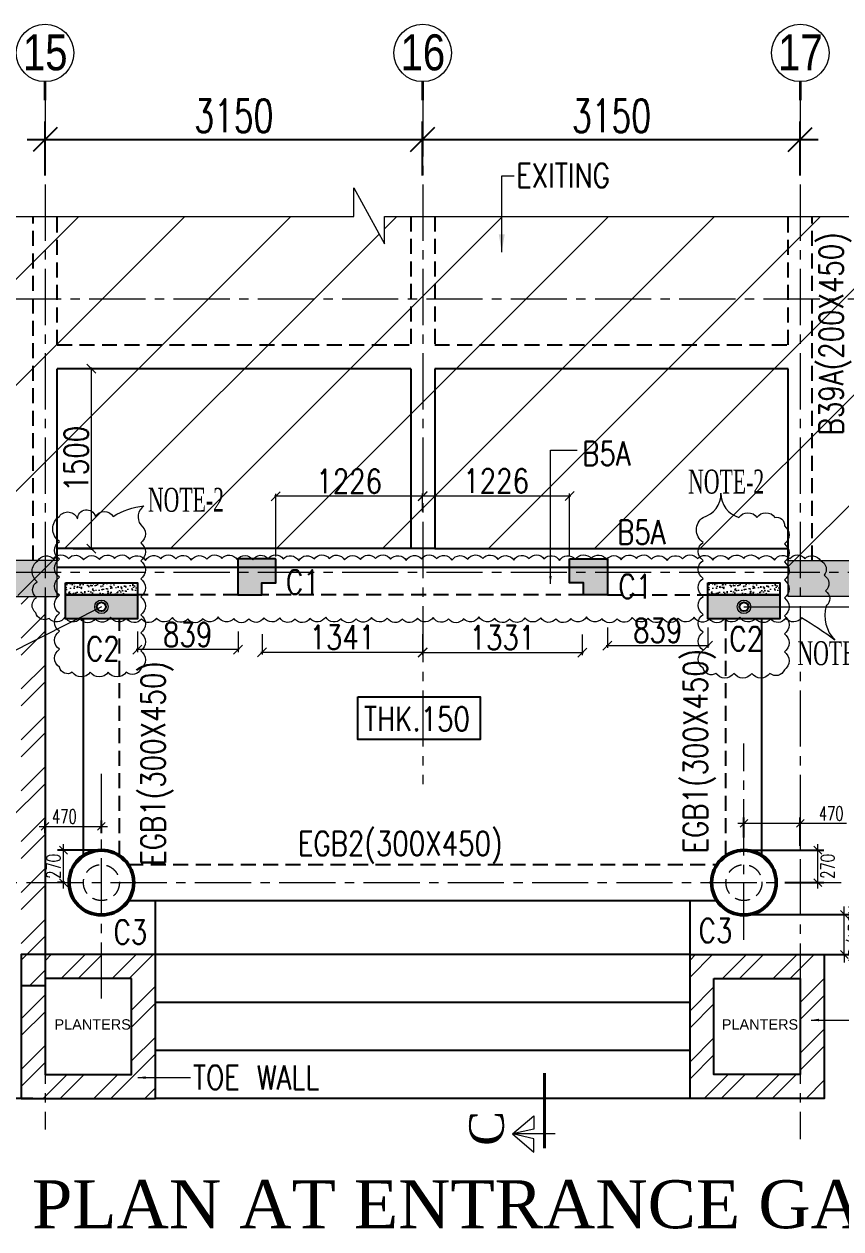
# Model space of a CAD drawing. Header units: millimetres. Extents: x 5013594 to 5375074, y 0 to 4404937.
# Drawn here: x 5330767 to 5337581, y 3811821 to 3821869 of the extents above; entities that cross this region are included whole.
import ezdxf
from ezdxf.enums import TextEntityAlignment as Align

# ---------------------------------------------------------------- set-up
doc = ezdxf.new("R2010")
doc.units = ezdxf.units.MM
doc.header["$LTSCALE"] = 500
doc.header["$MEASUREMENT"] = 0
doc.header["$PDMODE"] = 34
for name, pattern in [('CENTER', [2, 1.25, -0.25, 0.25, -0.25]), ('CENTER2', [1.125, 0.75, -0.125, 0.125, -0.125]), ('HIDDEN', [0.375, 0.25, -0.125])]:
    doc.linetypes.add(name, pattern=pattern)
doc.layers.add('BEAM', color=3, linetype='HIDDEN')
doc.layers.add('dim', color=3, linetype='Continuous')
for name, color, linetype, lineweight in [('COL HATCH', 9, 'Continuous', 0), ('COLUMN', 4, 'Continuous', 40), ('grid', 250, 'CENTER', 5), ('GRID NO.', 7, 'Continuous', 20), ('HACTH @ 1', 9, 'Continuous', 5), ('R.C.C WALL', 6, 'Continuous', 25), ('STC AROW', 211, 'Continuous', 9), ('STC DIM', 47, 'Continuous', 9), ('STC HATCH', 47, 'Continuous', 9), ('STC LVL. MARKED', 231, 'Continuous', 9), ('STC TEXT', 7, 'Continuous', 13), ('STC TEXT 2', 7, 'Continuous', 13), ('TEXT2', 3, 'Continuous', 15)]:
    doc.layers.add(name, color=color, linetype=linetype, lineweight=lineweight)
doc.styles.add('2MM', font='romans.shx', dxfattribs={"width": 0.7})
doc.styles.add('ARUN', font='txt.shx', dxfattribs={"width": 0.8})
doc.styles.add('ARUN N2', font='times.ttf', dxfattribs={"width": 0.6})
doc.styles.add('D50', font='arial.ttf', dxfattribs={"width": 0.8})
doc.styles.add('S-T', font='romans.shx')
doc.styles.get("Standard").update_dxf_attribs({"font": 'arial.ttf'})
doc.dimstyles.new('ARUN-II', dxfattribs={"dimtxt": 250, "dimasz": 100, "dimexe": 20, "dimexo": 20, "dimgap": 0.09, "dimtad": 1, "dimtih": 1, "dimtoh": 1, "dimdec": 0, "dimzin": 0, "dimdsep": 46, "dimtxsty": 'Standard', "dimblk": 'OBLIQUE', "dimcen": 0.09, "dimdle": 20, "dimclrd": 43, "dimclre": 43, "dimclrt": 7, "dimadec": 0, "dimazin": 0, "dimtfac": 1, "dimtdec": 0, "dimtofl": 0, "dimtmove": 0, "dimatfit": 2, "dimfxl": 0, "dimtolj": 1, "dimtzin": 0, "dimlwd": 13, "dimlwe": -1, "dimarcsym": 0})
doc.dimstyles.new('RAJESH', dxfattribs={"dimtxt": 200, "dimasz": 180, "dimexe": 100, "dimexo": 250, "dimgap": 50, "dimtad": 2, "dimdec": 0, "dimzin": 1, "dimdsep": 46, "dimtxsty": '2MM', "dimblk": 'OBLIQUE', "dimcen": 0, "dimdle": 100, "dimclrd": 1, "dimclre": 1, "dimclrt": 3, "dimadec": 0, "dimazin": 0, "dimtfac": 1, "dimtdec": 0, "dimtix": 1, "dimtmove": 2, "dimatfit": 3, "dimfxl": 0, "dimtolj": 1, "dimlwd": -1, "dimarcsym": 0})
doc.dimstyles.new('SHUIB MOD.', dxfattribs={"dimtxt": 230, "dimasz": 130, "dimexe": 100, "dimexo": 70, "dimgap": 50, "dimtad": 2, "dimdec": 0, "dimzin": 4, "dimdsep": 46, "dimtxsty": '2MM', "dimblk": 'OBLIQUE', "dimcen": 0.09, "dimdle": 100, "dimclrd": 1, "dimclre": 1, "dimclrt": 3, "dimadec": 0, "dimazin": 0, "dimtfac": 1, "dimtdec": 0, "dimtix": 1, "dimtmove": 2, "dimatfit": 3, "dimfxl": 0, "dimtolj": 1, "dimlwd": -1, "dimarcsym": 0})
doc.dimstyles.new('ST', dxfattribs={"dimtxt": 150, "dimasz": 200, "dimexe": 150, "dimexo": 50, "dimgap": 50, "dimtad": 1, "dimdec": 0, "dimdsep": 46, "dimtxsty": 'S-T', "dimblk": 'OBLIQUE', "dimcen": 25, "dimdle": 100, "dimclrd": 1, "dimclre": 1, "dimclrt": 3, "dimadec": 0, "dimazin": 0, "dimtfac": 25, "dimtdec": 0, "dimtofl": 0, "dimtmove": 0, "dimatfit": 3, "dimfxl": 0, "dimtolj": 1, "dimtzin": 0, "dimarcsym": 0})

# ---------------------------------------------------------------- blocks, each defined once
blk = doc.blocks.new('_Oblique')
at = {"color": 0, "linetype": 'ByBlock', "lineweight": -2}
blk.add_line((-0.5, -0.5), (0.5, 0.5), dxfattribs=at)
blk = doc.blocks.new('*D49')
at = {"layer": 'Defpoints', "color": 0, "ltscale": 0.8, "transparency": 16777216}
for p in [(5331042, 3818994), (5331042, 3817494), (5331327, 3817494)]:
    blk.add_point(p, dxfattribs=at)
at = {"layer": 'STC DIM', "color": 211, "ltscale": 0.8, "transparency": 16777216}
for p, q in [((5331177, 3818994), (5331347, 3818994)), ((5331177, 3817494), (5331347, 3817494))]:
    blk.add_line(p, q, dxfattribs=at)
at = {"layer": 'STC DIM', "color": 211, "lineweight": 13, "ltscale": 0.8, "transparency": 16777216}
blk.add_line((5331327, 3819004), (5331327, 3817484), dxfattribs=at)
at = {"layer": 'STC DIM', "color": 211, "lineweight": 13, "ltscale": 0.8, "transparency": 16777216, "xscale": 75, "yscale": 75, "zscale": 75}
for p, rotation in [((5331327, 3818994), 90), ((5331327, 3817494), 270)]:
    blk.add_blockref('_Oblique', p, dxfattribs=dict(at, rotation=rotation))
at = {"layer": 'STC DIM', "color": 7, "ltscale": 0.8, "transparency": 16777216, "insert": (5331202, 3818244), "char_height": 200, "attachment_point": 5, "rotation": 90, "style": 'ARUN'}
blk.add_mtext('\\A1;1500', dxfattribs=at)
blk = doc.blocks.new('GRID MARK')
at = {"layer": 'GRID NO.', "const_width": 50}
blk.add_lwpolyline([(0, -541), (0, -891)], dxfattribs=at)
at = {"layer": 'GRID NO.'}
blk.add_circle((0, 0), 541, dxfattribs=at)
at = {"layer": 'GRID NO.', "style": 'D50', "width": 0.8}
blk.add_attdef('Y1', text='', height=500, dxfattribs=at).set_placement((-33, -267), align=Align.CENTER)
blk = doc.blocks.new('*D47')
at = {"layer": 'Defpoints', "color": 0, "ltscale": 100, "transparency": 16777216}
for p in [(5337242, 3820907), (5334092, 3820507), (5337242, 3820507)]:
    blk.add_point(p, dxfattribs=at)
at = {"layer": 'dim', "color": 1, "lineweight": -2, "ltscale": 100, "transparency": 16777216}
for p, q in [((5334092, 3820607), (5334092, 3821057)), ((5337242, 3820607), (5337242, 3821057))]:
    blk.add_line(p, q, dxfattribs=at)
at = {"layer": 'dim', "color": 1, "ltscale": 100, "transparency": 16777216}
blk.add_line((5333942, 3820907), (5337392, 3820907), dxfattribs=at)
at = {"layer": 'dim', "color": 1, "ltscale": 100, "transparency": 16777216, "xscale": 200, "yscale": 200, "zscale": 200, "rotation": 180}
blk.add_blockref('_Oblique', (5334092, 3820907), dxfattribs=at)
at = {"layer": 'dim', "color": 1, "ltscale": 100, "transparency": 16777216, "xscale": 200, "yscale": 200, "zscale": 200}
blk.add_blockref('_Oblique', (5337242, 3820907), dxfattribs=at)
at = {"layer": 'dim', "color": 3, "lineweight": 20, "ltscale": 100, "transparency": 16777216, "insert": (5335667, 3821104), "char_height": 275, "attachment_point": 5, "style": '2MM'}
blk.add_mtext('\\A1;3150', dxfattribs=at)
blk = doc.blocks.new('*D50')
at = {"layer": 'Defpoints', "color": 0, "ltscale": 100, "transparency": 16777216}
for p in [(5334092, 3820907), (5330942, 3820507), (5334092, 3820507)]:
    blk.add_point(p, dxfattribs=at)
at = {"layer": 'dim', "color": 1, "lineweight": -2, "ltscale": 100, "transparency": 16777216}
for p, q in [((5330942, 3820607), (5330942, 3821057)), ((5334092, 3820607), (5334092, 3821057))]:
    blk.add_line(p, q, dxfattribs=at)
at = {"layer": 'dim', "color": 1, "ltscale": 100, "transparency": 16777216}
blk.add_line((5330792, 3820907), (5334242, 3820907), dxfattribs=at)
at = {"layer": 'dim', "color": 1, "ltscale": 100, "transparency": 16777216, "xscale": 200, "yscale": 200, "zscale": 200, "rotation": 180}
blk.add_blockref('_Oblique', (5330942, 3820907), dxfattribs=at)
at = {"layer": 'dim', "color": 1, "ltscale": 100, "transparency": 16777216, "xscale": 200, "yscale": 200, "zscale": 200}
blk.add_blockref('_Oblique', (5334092, 3820907), dxfattribs=at)
at = {"layer": 'dim', "color": 3, "lineweight": 20, "ltscale": 100, "transparency": 16777216, "insert": (5332517, 3821104), "char_height": 275, "attachment_point": 5, "style": '2MM'}
blk.add_mtext('\\A1;3150', dxfattribs=at)
blk = doc.blocks.new('*D52')
at = {"layer": 'Defpoints', "color": 0, "ltscale": 0.8, "transparency": 16777216}
for p in [(5332752, 3817109), (5334092, 3816834), (5334092, 3816630)]:
    blk.add_point(p, dxfattribs=at)
at = {"layer": 'STC DIM', "color": 211, "ltscale": 0.8, "transparency": 16777216}
for p, q in [((5332752, 3816780), (5332752, 3816610)), ((5334092, 3816780), (5334092, 3816610))]:
    blk.add_line(p, q, dxfattribs=at)
at = {"layer": 'STC DIM', "color": 211, "lineweight": 13, "ltscale": 0.8, "transparency": 16777216}
blk.add_line((5332742, 3816630), (5334102, 3816630), dxfattribs=at)
at = {"layer": 'STC DIM', "color": 211, "lineweight": 13, "ltscale": 0.8, "transparency": 16777216, "xscale": 75, "yscale": 75, "zscale": 75, "rotation": 180}
blk.add_blockref('_Oblique', (5332752, 3816630), dxfattribs=at)
at = {"layer": 'STC DIM', "color": 211, "lineweight": 13, "ltscale": 0.8, "transparency": 16777216, "xscale": 75, "yscale": 75, "zscale": 75}
blk.add_blockref('_Oblique', (5334092, 3816630), dxfattribs=at)
at = {"layer": 'STC DIM', "color": 7, "ltscale": 0.8, "transparency": 16777216, "insert": (5333422, 3816755), "char_height": 200, "attachment_point": 5, "style": 'ARUN'}
blk.add_mtext('\\A1;1341', dxfattribs=at)
blk = doc.blocks.new('*D53')
at = {"layer": 'Defpoints', "color": 0, "ltscale": 0.8, "transparency": 16777216}
for p in [(5334092, 3816834), (5335423, 3816834), (5335423, 3816627)]:
    blk.add_point(p, dxfattribs=at)
at = {"layer": 'STC DIM', "color": 211, "ltscale": 0.8, "transparency": 16777216}
for p, q in [((5334092, 3816777), (5334092, 3816607)), ((5335423, 3816777), (5335423, 3816607))]:
    blk.add_line(p, q, dxfattribs=at)
at = {"layer": 'STC DIM', "color": 211, "lineweight": 13, "ltscale": 0.8, "transparency": 16777216}
blk.add_line((5334082, 3816627), (5335433, 3816627), dxfattribs=at)
at = {"layer": 'STC DIM', "color": 211, "lineweight": 13, "ltscale": 0.8, "transparency": 16777216, "xscale": 75, "yscale": 75, "zscale": 75, "rotation": 180}
blk.add_blockref('_Oblique', (5334092, 3816627), dxfattribs=at)
at = {"layer": 'STC DIM', "color": 211, "lineweight": 13, "ltscale": 0.8, "transparency": 16777216, "xscale": 75, "yscale": 75, "zscale": 75}
blk.add_blockref('_Oblique', (5335423, 3816627), dxfattribs=at)
at = {"layer": 'STC DIM', "color": 7, "ltscale": 0.8, "transparency": 16777216, "insert": (5334758, 3816752), "char_height": 200, "attachment_point": 5, "style": 'ARUN'}
blk.add_mtext('\\A1;1331', dxfattribs=at)
blk = doc.blocks.new('*D54')
at = {"layer": 'Defpoints', "color": 0, "ltscale": 0.8, "transparency": 16777216}
for p in [(5335633, 3817109), (5336472, 3816958), (5336472, 3816686)]:
    blk.add_point(p, dxfattribs=at)
at = {"layer": 'STC DIM', "color": 211, "ltscale": 0.8, "transparency": 16777216}
for p, q in [((5335633, 3816836), (5335633, 3816666)), ((5336472, 3816836), (5336472, 3816666))]:
    blk.add_line(p, q, dxfattribs=at)
at = {"layer": 'STC DIM', "color": 211, "lineweight": 13, "ltscale": 0.8, "transparency": 16777216}
blk.add_line((5335623, 3816686), (5336482, 3816686), dxfattribs=at)
at = {"layer": 'STC DIM', "color": 211, "lineweight": 13, "ltscale": 0.8, "transparency": 16777216, "xscale": 75, "yscale": 75, "zscale": 75, "rotation": 180}
blk.add_blockref('_Oblique', (5335633, 3816686), dxfattribs=at)
at = {"layer": 'STC DIM', "color": 211, "lineweight": 13, "ltscale": 0.8, "transparency": 16777216, "xscale": 75, "yscale": 75, "zscale": 75}
blk.add_blockref('_Oblique', (5336472, 3816686), dxfattribs=at)
at = {"layer": 'STC DIM', "color": 7, "ltscale": 0.8, "transparency": 16777216, "insert": (5336053, 3816811), "char_height": 200, "attachment_point": 5, "style": 'ARUN'}
blk.add_mtext('\\A1;839', dxfattribs=at)
blk = doc.blocks.new('*D55')
at = {"layer": 'Defpoints', "color": 0, "ltscale": 0.8, "transparency": 16777216}
for p in [(5332552, 3817109), (5331712, 3817033), (5331712, 3816652)]:
    blk.add_point(p, dxfattribs=at)
at = {"layer": 'STC DIM', "color": 211, "ltscale": 0.8, "transparency": 16777216}
for p, q in [((5331712, 3816802), (5331712, 3816632)), ((5332552, 3816802), (5332552, 3816632))]:
    blk.add_line(p, q, dxfattribs=at)
at = {"layer": 'STC DIM', "color": 211, "lineweight": 13, "ltscale": 0.8, "transparency": 16777216}
blk.add_line((5332562, 3816652), (5331702, 3816652), dxfattribs=at)
at = {"layer": 'STC DIM', "color": 211, "lineweight": 13, "ltscale": 0.8, "transparency": 16777216, "xscale": 75, "yscale": 75, "zscale": 75, "rotation": 180}
blk.add_blockref('_Oblique', (5331712, 3816652), dxfattribs=at)
at = {"layer": 'STC DIM', "color": 211, "lineweight": 13, "ltscale": 0.8, "transparency": 16777216, "xscale": 75, "yscale": 75, "zscale": 75}
blk.add_blockref('_Oblique', (5332552, 3816652), dxfattribs=at)
at = {"layer": 'STC DIM', "color": 7, "ltscale": 0.8, "transparency": 16777216, "insert": (5332132, 3816777), "char_height": 200, "attachment_point": 5, "style": 'ARUN'}
blk.add_mtext('\\A1;839', dxfattribs=at)
blk = doc.blocks.new('DFGDFGDFDFG')
at = {"layer": 'STC LVL. MARKED', "ltscale": 0.3}
for points in [[(130, -144), (130, 228), (-28, 42), (88, 42), (130, 228)], [(130, -144), (130, 228), (288, 42), (172, 42), (130, 228)]]:
    blk.add_lwpolyline(points, dxfattribs=at)
at = {"layer": 'STC LVL. MARKED', "linetype": 'Continuous', "ltscale": 3, "const_width": 25}
blk.add_lwpolyline([(254, -50), (-399, -50)], dxfattribs=at)
blk = doc.blocks.new('*D120')
at = {"layer": 'Defpoints', "color": 0, "ltscale": 0.8, "transparency": 16777216}
for p in [(5332867, 3817931), (5334092, 3817904), (5332867, 3817409)]:
    blk.add_point(p, dxfattribs=at)
at = {"layer": 'STC DIM', "color": 211, "lineweight": 13, "ltscale": 0.8, "transparency": 16777216}
blk.add_line((5334102, 3817931), (5332857, 3817931), dxfattribs=at)
at = {"layer": 'STC DIM', "color": 211, "ltscale": 0.8, "transparency": 16777216}
for p, q in [((5332867, 3817429), (5332867, 3817951)), ((5334092, 3817924), (5334092, 3817951))]:
    blk.add_line(p, q, dxfattribs=at)
at = {"layer": 'STC DIM', "color": 211, "lineweight": 13, "ltscale": 0.8, "transparency": 16777216, "xscale": 75, "yscale": 75, "zscale": 75, "rotation": 180}
blk.add_blockref('_Oblique', (5332867, 3817931), dxfattribs=at)
at = {"layer": 'STC DIM', "color": 211, "lineweight": 13, "ltscale": 0.8, "transparency": 16777216, "xscale": 75, "yscale": 75, "zscale": 75}
blk.add_blockref('_Oblique', (5334092, 3817931), dxfattribs=at)
at = {"layer": 'STC DIM', "color": 7, "ltscale": 0.8, "transparency": 16777216, "insert": (5333479, 3818056), "char_height": 200, "attachment_point": 5, "style": 'ARUN'}
blk.add_mtext('\\A1;1226', dxfattribs=at)
blk = doc.blocks.new('*D121')
at = {"layer": 'Defpoints', "color": 0, "ltscale": 0.8, "transparency": 16777216}
for p in [(5335318, 3817934), (5334092, 3817783), (5335318, 3817409)]:
    blk.add_point(p, dxfattribs=at)
at = {"layer": 'STC DIM', "color": 211, "lineweight": 13, "ltscale": 0.8, "transparency": 16777216}
blk.add_line((5334082, 3817934), (5335328, 3817934), dxfattribs=at)
at = {"layer": 'STC DIM', "color": 211, "ltscale": 0.8, "transparency": 16777216}
for p, q in [((5334092, 3817803), (5334092, 3817954)), ((5335318, 3817429), (5335318, 3817954))]:
    blk.add_line(p, q, dxfattribs=at)
at = {"layer": 'STC DIM', "color": 211, "lineweight": 13, "ltscale": 0.8, "transparency": 16777216, "xscale": 75, "yscale": 75, "zscale": 75, "rotation": 180}
blk.add_blockref('_Oblique', (5334092, 3817934), dxfattribs=at)
at = {"layer": 'STC DIM', "color": 211, "lineweight": 13, "ltscale": 0.8, "transparency": 16777216, "xscale": 75, "yscale": 75, "zscale": 75}
blk.add_blockref('_Oblique', (5335318, 3817934), dxfattribs=at)
at = {"layer": 'STC DIM', "color": 7, "ltscale": 0.8, "transparency": 16777216, "insert": (5334705, 3818059), "char_height": 200, "attachment_point": 5, "style": 'ARUN'}
blk.add_mtext('\\A1;1226', dxfattribs=at)
blk = doc.blocks.new('*D181')
at = {"layer": 'Defpoints', "color": 0, "transparency": 16777216}
for p in [(5336772.31809, 3815203), (5336772.31809, 3815051), (5337242.31809, 3814981)]:
    blk.add_point(p, dxfattribs=at)
at = {"layer": 'STC DIM', "color": 1, "linetype": 'Continuous', "transparency": 16777216}
for p, q in [((5337292.31809, 3815203), (5336722.31809, 3815203)), ((5337628.5, 3815203), (5337242.31809, 3815203))]:
    blk.add_line(p, q, dxfattribs=at)
at = {"layer": 'STC DIM', "color": 1, "linetype": 'Continuous', "lineweight": -2, "transparency": 16777216}
for p, q in [((5336772.31809, 3815086), (5336772.31809, 3815253)), ((5337242.31809, 3815016), (5337242.31809, 3815253))]:
    blk.add_line(p, q, dxfattribs=at)
at = {"layer": 'STC DIM', "color": 1, "transparency": 16777216, "xscale": 65, "yscale": 65, "zscale": 65, "rotation": 180}
blk.add_blockref('_Oblique', (5336772.31809, 3815203), dxfattribs=at)
at = {"layer": 'STC DIM', "color": 1, "transparency": 16777216, "xscale": 65, "yscale": 65, "zscale": 65}
blk.add_blockref('_Oblique', (5337242.31809, 3815203), dxfattribs=at)
at = {"layer": 'STC DIM', "color": 3, "transparency": 16777216, "insert": (5337500, 3815285.5), "char_height": 115, "attachment_point": 5, "style": '2MM'}
blk.add_mtext('\\A1;470', dxfattribs=at)
blk = doc.blocks.new('*D182')
at = {"layer": 'Defpoints', "color": 0, "transparency": 16777216}
for p in [(5336772, 3814979), (5337389, 3814979), (5337078, 3814709)]:
    blk.add_point(p, dxfattribs=at)
at = {"layer": 'STC DIM', "color": 1, "linetype": 'Continuous', "transparency": 16777216}
blk.add_line((5337389, 3814659), (5337389, 3815029), dxfattribs=at)
at = {"layer": 'STC DIM', "color": 1, "linetype": 'Continuous', "lineweight": -2, "transparency": 16777216}
for p, q in [((5336807, 3814979), (5337439, 3814979)), ((5337113, 3814709), (5337439, 3814709))]:
    blk.add_line(p, q, dxfattribs=at)
at = {"layer": 'STC DIM', "color": 1, "transparency": 16777216, "xscale": 65, "yscale": 65, "zscale": 65}
for p, rotation in [((5337389, 3814979), 90), ((5337389, 3814709), 270)]:
    blk.add_blockref('_Oblique', p, dxfattribs=dict(at, rotation=rotation))
at = {"layer": 'STC DIM', "color": 3, "transparency": 16777216, "insert": (5337471, 3814844), "char_height": 115, "attachment_point": 5, "rotation": 90, "style": '2MM'}
blk.add_mtext('\\A1;270', dxfattribs=at)
blk = doc.blocks.new('*D183')
at = {"layer": 'Defpoints', "color": 0, "transparency": 16777216}
for p in [(5331412, 3815178), (5330942, 3815085), (5331412, 3815085)]:
    blk.add_point(p, dxfattribs=at)
at = {"layer": 'STC DIM', "color": 1, "linetype": 'Continuous', "lineweight": -2, "transparency": 16777216}
for p, q in [((5330942, 3815120), (5330942, 3815228)), ((5331412, 3815120), (5331412, 3815228))]:
    blk.add_line(p, q, dxfattribs=at)
at = {"layer": 'STC DIM', "color": 1, "linetype": 'Continuous', "transparency": 16777216}
blk.add_line((5330892, 3815178), (5331462, 3815178), dxfattribs=at)
at = {"layer": 'STC DIM', "color": 1, "transparency": 16777216, "xscale": 65, "yscale": 65, "zscale": 65, "rotation": 180}
blk.add_blockref('_Oblique', (5330942, 3815178), dxfattribs=at)
at = {"layer": 'STC DIM', "color": 1, "transparency": 16777216, "xscale": 65, "yscale": 65, "zscale": 65}
blk.add_blockref('_Oblique', (5331412, 3815178), dxfattribs=at)
at = {"layer": 'STC DIM', "color": 3, "transparency": 16777216, "insert": (5331103, 3815260), "char_height": 115, "attachment_point": 5, "style": '2MM'}
blk.add_mtext('\\A1;470', dxfattribs=at)
blk = doc.blocks.new('*D184')
at = {"layer": 'Defpoints', "color": 0, "transparency": 16777216}
for p in [(5331096, 3814979), (5331412, 3814979), (5331142, 3814709)]:
    blk.add_point(p, dxfattribs=at)
at = {"layer": 'STC DIM', "color": 1, "linetype": 'Continuous', "transparency": 16777216}
blk.add_line((5331096, 3814659), (5331096, 3815029), dxfattribs=at)
at = {"layer": 'STC DIM', "color": 1, "linetype": 'Continuous', "lineweight": -2, "transparency": 16777216}
for p, q in [((5331377, 3814979), (5331046, 3814979)), ((5331107, 3814709), (5331046, 3814709))]:
    blk.add_line(p, q, dxfattribs=at)
at = {"layer": 'STC DIM', "color": 1, "transparency": 16777216, "xscale": 65, "yscale": 65, "zscale": 65}
for p, rotation in [((5331096, 3814979), 90), ((5331096, 3814709), 270)]:
    blk.add_blockref('_Oblique', p, dxfattribs=dict(at, rotation=rotation))
at = {"layer": 'STC DIM', "color": 3, "transparency": 16777216, "insert": (5331013, 3814844), "char_height": 115, "attachment_point": 5, "rotation": 90, "style": '2MM'}
blk.add_mtext('\\A1;270', dxfattribs=at)
blk = doc.blocks.new('*D186')
at = {"layer": 'Defpoints', "color": 0, "transparency": 16777216}
for p in [(5336804, 3814444), (5337609, 3814444), (5336882, 3814109)]:
    blk.add_point(p, dxfattribs=at)
at = {"layer": 'STC DIM', "color": 1, "linetype": 'Continuous', "transparency": 16777216}
for p, q in [((5337609, 3814444), (5337609, 3814509)), ((5337609, 3814109), (5337609, 3814444)), ((5337609, 3814109), (5337609, 3814044))]:
    blk.add_line(p, q, dxfattribs=at)
at = {"layer": 'STC DIM', "color": 1, "linetype": 'Continuous', "lineweight": -2, "transparency": 16777216}
for p, q in [((5336838, 3814444), (5337659, 3814444)), ((5336917, 3814109), (5337659, 3814109))]:
    blk.add_line(p, q, dxfattribs=at)
at = {"layer": 'STC DIM', "color": 1, "transparency": 16777216, "xscale": 65, "yscale": 65, "zscale": 65}
for p, rotation in [((5337609, 3814444), 270), ((5337609, 3814109), 90)]:
    blk.add_blockref('_Oblique', p, dxfattribs=dict(at, rotation=rotation))
at = {"layer": 'STC DIM', "color": 3, "transparency": 16777216, "insert": (5337722, 3814276), "char_height": 115, "attachment_point": 5, "rotation": 90, "style": '2MM'}
blk.add_mtext('\\A1;AS/ARCH', dxfattribs=at)

msp = doc.modelspace()

# ---------------------------------------------------------------- hatches: boundary and pattern name
at = {"layer": 'COL HATCH', "ltscale": 3}
for points in [[(5332751.7, 3817109.1), (5332751.7, 3817209.1), (5332866.7, 3817209.1), (5332866.7, 3817409.1), (5332551.7, 3817409.1), (5332551.7, 3817109.1)], [(5335633, 3817109.1), (5335633, 3817409.1), (5335318, 3817409.1), (5335318, 3817209.1), (5335433, 3817209.1), (5335433, 3817109.1)]]:
    msp.add_hatch(color=252, dxfattribs=at).paths.add_polyline_path(points)
at = {"layer": 'HACTH @ 1', "lineweight": 20}
for points in [[(5330142.3, 3817394.1), (5330142.3, 3817094.1), (5331042.3, 3817094.1), (5331042.3, 3817394.1)], [(5338042.3, 3817394.1), (5338042.3, 3817094.1), (5337142.3, 3817094.1), (5337142.3, 3817394.1)]]:
    msp.add_hatch(color=252, dxfattribs=at).paths.add_polyline_path(points)
h = msp.add_hatch(color=252, dxfattribs=at)
h.paths.add_polyline_path([(5331712.3, 3817109.1), (5331112.3, 3817109.1), (5331112.3, 3816909.1), (5331367.7, 3816909.1, 0.055435), (5331377.7, 3816923.4, 0.0555288), (5331388.3, 3816909.1), (5331506.3, 3816909.1, 0.0134028), (5331509.1, 3816912.3, 0.0127983), (5331511.3, 3816909.1), (5331712.3, 3816909.1)])
h.paths.add_polyline_path([(5331374.8, 3817009.1, -1), (5331449.8, 3817009.1, -1)], flags=16)
h = msp.add_hatch(color=252, dxfattribs=at)
h.paths.add_polyline_path([(5337072.3, 3817109.1), (5336472.3, 3817109.1), (5336472.3, 3816909.1), (5336727.7, 3816909.1, 0.055435), (5336737.7, 3816923.4, 0.0555288), (5336748.3, 3816909.1), (5336866.3, 3816909.1, 0.0134028), (5336869.1, 3816912.3, 0.0127983), (5336871.3, 3816909.1), (5337072.3, 3816909.1)])
h.paths.add_polyline_path([(5336734.8, 3817009.1, -1), (5336809.8, 3817009.1, -1)], flags=16)
at = {"layer": 'STC HATCH', "ltscale": 750}
h = msp.add_hatch(dxfattribs=at)
h.set_pattern_fill('ANSI31', color=256, scale=5000, style=0)
h.set_pattern_definition([(45, (-13795.1, 2596.5), (-441.94174, 441.94174), [])])
h.paths.add_polyline_path([(5338474.1, 3820264.8), (5333773.1, 3820264.8), (5333773.1, 3820035.1), (5333517.3, 3820503.1), (5333517.3, 3820264.8), (5328263.5, 3820264.8), (5328263.5, 3818513.5), (5328497.5, 3818513.5), (5328005.9, 3818257.8), (5328263.5, 3818257.8), (5328263.5, 3817194.1), (5330142.3, 3817194.1), (5330142.3, 3817094.1), (5331042.3, 3817109.1), (5331042.3, 3817394.1), (5331042.3, 3817494.1), (5337142.3, 3817494.1), (5337142.3, 3817094.1), (5337892.3, 3817094.1), (5337892.3, 3815694.1), (5338474.1, 3815694.1)])
h = msp.add_hatch(dxfattribs=at)
h.set_pattern_fill('AR-CONC', color=256, scale=12, style=0)
h.set_pattern_definition([(50, (0, 1728.276), (86.0712219, -7.5302562), [9, -99]), (355, (0, 1728.28), (-16.65016, 90.263056), [7.2, -79.2]), (100.4514445, (7.17, 1727.65), (69.4210616, 82.7327989), [7.648823, -84.1370534]), (46.1842, (0, 1752.28), (128.0689597, -19.8623137), [13.5, -148.5]), (96.6356355, (10.67, 1750.62), (112.1594335, 116.894232), [11.473241, -126.2056512]), (351.184164, (0, 1752.28), (112.1594334, 116.894232), [10.8, -118.8]), (21, (12, 1746.276), (71.62884625, -48.3142669), [9, -99]), (326, (12, 1746.28), (29.1978398, 87.0180054), [7.2, -79.2]), (71.4514447, (17.97, 1742.25), (100.8266852, 38.7037383), [7.6488228, -84.1370534]), (37.5, (0, 1728.276), (1.45918264, 39.94726246), [0, -78.24, 0, -80.4, 0, -79.5]), (7.5, (0, 1728.276), (31.5683445, 47.32940543), [0, -45.84, 0, -76.44, 0, -30.3]), (327.5, (-26.76, 1728.276), (64.05869234, -2.70658461), [0, -30, 0, -93.6, 0, -124.2]), (317.5, (-38.76, 1728.276), (69.9823403, 12.0125979), [0, -39, 0, -62.16, 0, -88.2])])
h.paths.add_polyline_path([(5331712.3, 3817209.1), (5331112.3, 3817209.1), (5331112.3, 3817109.1), (5331712.3, 3817109.1)])
h = msp.add_hatch(dxfattribs=at)
h.set_pattern_fill('AR-CONC', color=256, scale=12, style=0)
h.set_pattern_definition([(50, (5360, 1728.276), (86.0712219, -7.5302562), [9, -99]), (355, (5360, 1728.28), (-16.65016, 90.263056), [7.2, -79.2]), (100.4514445, (5367.17, 1727.65), (69.4210616, 82.7327989), [7.648823, -84.1370534]), (46.1842, (5360, 1752.28), (128.0689597, -19.8623137), [13.5, -148.5]), (96.6356355, (5370.67, 1750.62), (112.1594335, 116.894232), [11.473241, -126.2056512]), (351.184164, (5360, 1752.28), (112.1594334, 116.894232), [10.8, -118.8]), (21, (5372, 1746.276), (71.62884625, -48.3142669), [9, -99]), (326, (5372, 1746.28), (29.1978398, 87.0180054), [7.2, -79.2]), (71.4514447, (5377.97, 1742.25), (100.8266852, 38.7037383), [7.6488228, -84.1370534]), (37.5, (5360, 1728.276), (1.45918264, 39.94726246), [0, -78.24, 0, -80.4, 0, -79.5]), (7.5, (5360, 1728.276), (31.5683445, 47.32940543), [0, -45.84, 0, -76.44, 0, -30.3]), (327.5, (5333.24, 1728.276), (64.05869234, -2.70658461), [0, -30, 0, -93.6, 0, -124.2]), (317.5, (5321.24, 1728.276), (69.9823403, 12.0125979), [0, -39, 0, -62.16, 0, -88.2])])
h.paths.add_polyline_path([(5337072.3, 3817109.1), (5337072.3, 3817209.1), (5336472.3, 3817209.1), (5336472.3, 3817109.1)])
at = {"layer": 'STC HATCH', "linetype": 'Continuous'}
h = msp.add_hatch(dxfattribs=at)
h.set_pattern_fill('ANSI32', color=256, scale=800)
h.set_pattern_definition([(45, (20616, 1728.28), (-212.132034, 212.132034), []), (45, (20757.43, 1728.28), (-212.132034, 212.132034), [])])
h.paths.add_polyline_path([(5330942.3, 3817094.1), (5330742.3, 3817094.1), (5330742.3, 3815429.1), (5329542.3, 3815429.1), (5329542.3, 3817109.1), (5329342.3, 3817109.1), (5329342.3, 3812909.1), (5329542.3, 3812909.1), (5329542.3, 3815229.1), (5330742.3, 3815229.1), (5330742.3, 3813848.1), (5330942.3, 3813848.1)])
h = msp.add_hatch(dxfattribs=at)
h.set_pattern_fill('ANSI32', color=256, scale=800)
h.paths.add_polyline_path([(5331862.3, 3814109.1), (5330942.3, 3814109.1), (5330942.3, 3813909.1), (5331662.3, 3813909.1), (5331662.3, 3813109.1), (5330942.3, 3813109.1), (5330942.3, 3813848.1), (5330742.3, 3813848.1), (5330742.3, 3812909.1), (5331862.3, 3812909.1)])
h = msp.add_hatch(dxfattribs=at)
h.set_pattern_fill('ANSI32', color=256, scale=800)
h.paths.add_polyline_path([(5337442.3, 3814109.1), (5336322.3, 3814109.1), (5336322.3, 3812909.1), (5337442.3, 3812909.1)])
h.paths.add_polyline_path([(5336522.3, 3813109.1), (5336522.3, 3813909.1), (5337242.3, 3813909.1), (5337242.3, 3813109.1)], flags=16)
h.paths.add_polyline_path([(5336556.6, 3813434.4), (5337237, 3813434.4), (5337237, 3813612.5), (5336556.6, 3813612.5)], flags=8)

# ---------------------------------------------------------------- linework, layer by layer
at = {"color": 30}
for p, q in [((5331862.3, 3812909.1), (5331862.3, 3814559.1)), ((5336322.3, 3812909.1), (5336322.3, 3814559.1)), ((5336322.3, 3814109.1), (5331862.3, 3814109.1)), ((5336322.3, 3813709.1), (5331862.3, 3813709.1)), ((5336322.3, 3813309.1), (5331862.3, 3813309.1)), ((5336322.3, 3812909.1), (5331862.3, 3812909.1))]:
    msp.add_line(p, q, dxfattribs=at)
at = {"color": 6, "lineweight": 50}
for centre in [(5331412.3, 3814709.1), (5336772.3, 3814709.1)]:
    msp.add_circle(centre, 270, dxfattribs=at)
at = {"layer": 'BEAM', "color": 1}
for p, q in [((5330842.3, 3817394.1), (5330842.3, 3820264.8)), ((5331042.3, 3819194.1), (5331042.3, 3820264.8)), ((5333992.3, 3820264.8), (5333992.3, 3819194.1)), ((5334192.3, 3820264.8), (5334192.3, 3819194.1)), ((5337142.3, 3819194.1), (5337142.3, 3820264.8)), ((5337342.3, 3817394.1), (5337342.3, 3820264.8)), ((5331042.3, 3819194.1), (5333992.3, 3819194.1)), ((5334192.3, 3819194.1), (5337142.3, 3819194.1)), ((5332551.7, 3817109.1), (5331042.3, 3817109.1)), ((5335433, 3817109.1), (5332751.7, 3817109.1)), ((5335633, 3817109.1), (5337142.3, 3817109.1)), ((5331562.3, 3814933.6), (5331562.3, 3816909.1)), ((5336622.3, 3814933.6), (5336622.3, 3816909.1)), ((5331636.8, 3814859.1), (5336547.8, 3814859.1))]:
    msp.add_line(p, q, dxfattribs=at)
at = {"layer": 'BEAM', "color": 1, "linetype": 'Continuous'}
for p, q in [((5331042.3, 3817394.1), (5331042.3, 3818994.1)), ((5333992.3, 3818994.1), (5331042.3, 3818994.1)), ((5333992.3, 3818994.1), (5333992.3, 3817494.1)), ((5337142.3, 3818994.1), (5334192.3, 3818994.1)), ((5334192.3, 3818994.1), (5334192.3, 3817494.1)), ((5337142.3, 3817394.1), (5337142.3, 3818994.1)), ((5333992.3, 3817494.1), (5331042.3, 3817494.1)), ((5334192.3, 3817494.1), (5333992.3, 3817494.1)), ((5334192.3, 3817494.1), (5337142.3, 3817494.1)), ((5331042.3, 3817339.1), (5332561.7, 3817339.1)), ((5332561.7, 3817339.1), (5337142.3, 3817339.1)), ((5330942.3, 3817094.1), (5330942.3, 3813848.1)), ((5331262.3, 3814933.6), (5331262.3, 3816909.1)), ((5336922.3, 3814933.6), (5336922.3, 3816909.1)), ((5331636.8, 3814559.1), (5336547.8, 3814559.1)), ((5330942.3, 3813848.1), (5330742.3, 3813848.1)), ((5330840.7, 3812909.1), (5329342.3, 3812909.1))]:
    msp.add_line(p, q, dxfattribs=at)
for points in [[(5333551.6, 3816258.1), (5334571.8, 3816258.1), (5334571.8, 3815901.2), (5333551.6, 3815901.2)], [(5331862.3, 3814109.1), (5330742.3, 3814109.1), (5330742.3, 3812909.1), (5331862.3, 3812909.1)], [(5336322.3, 3814109.1), (5337442.3, 3814109.1), (5337442.3, 3812909.1), (5336322.3, 3812909.1)], [(5331662.3, 3813909.1), (5330942.3, 3813909.1), (5330942.3, 3813109.1), (5331662.3, 3813109.1)], [(5336522.3, 3813909.1), (5337242.3, 3813909.1), (5337242.3, 3813109.1), (5336522.3, 3813109.1)]]:
    msp.add_lwpolyline(points, close=True, dxfattribs=at)
at = {"layer": 'COLUMN', "color": 6, "lineweight": 20}
for points in [[(5330142.3, 3817394.1), (5330142.3, 3817094.1), (5331042.3, 3817094.1), (5331042.3, 3817394.1)], [(5338042.3, 3817394.1), (5338042.3, 3817094.1), (5337142.3, 3817094.1), (5337142.3, 3817394.1)]]:
    msp.add_lwpolyline(points, close=True, dxfattribs=at)
at = {"layer": 'grid', "color": 253, "linetype": 'CENTER2', "lineweight": 20, "ltscale": 1.25}
for p, q in [((5330942.3, 3821233.6), (5330942.3, 3812651)), ((5334092.3, 3821233.6), (5334092.3, 3815529.4)), ((5337242.3, 3821233.6), (5337242.3, 3812570)), ((5338811, 3819574.1), (5327270.4, 3819574.1)), ((5338811, 3817294.1), (5327270.4, 3817294.1)), ((5336772.3, 3814232), (5336772.3, 3815870)), ((5331412.3, 3813741.5), (5331412.3, 3815659.5)), ((5327270.4, 3814709.1), (5338182.4, 3814709.1))]:
    msp.add_line(p, q, dxfattribs=at)
at = {"layer": 'R.C.C WALL'}
for points in [[(5332866.7, 3817409.1), (5332551.7, 3817409.1), (5332551.7, 3817109.1), (5332751.7, 3817109.1), (5332751.7, 3817209.1), (5332866.7, 3817209.1), (5332866.7, 3817409.1)], [(5335318, 3817409.1), (5335633, 3817409.1), (5335633, 3817109.1), (5335433, 3817109.1), (5335433, 3817209.1), (5335318, 3817209.1), (5335318, 3817409.1)]]:
    msp.add_lwpolyline(points, dxfattribs=at)
for points in [[(5331112.3, 3817209.1), (5331712.3, 3817209.1), (5331712.3, 3817109.1), (5331112.3, 3817109.1)], [(5336472.3, 3817209.1), (5337072.3, 3817209.1), (5337072.3, 3817109.1), (5336472.3, 3817109.1)], [(5331112.3, 3817109.1), (5331712.3, 3817109.1), (5331712.3, 3816909.1), (5331112.3, 3816909.1)], [(5336472.3, 3817109.1), (5337072.3, 3817109.1), (5337072.3, 3816909.1), (5336472.3, 3816909.1)]]:
    msp.add_lwpolyline(points, close=True, dxfattribs=at)
for centre in [(5331412.3, 3817009.1), (5336772.3, 3817009.1)]:
    msp.add_circle(centre, 37.5, dxfattribs=at)
at = {"layer": 'STC DIM'}
for points in [[(5333517.3, 3820264.8), (5333517.3, 3820503.1), (5333773.1, 3820035.1), (5333773.1, 3820264.8)], [(5328263.5, 3818513.5), (5328263.5, 3820264.8), (5333517.3, 3820264.8)], [(5333773.1, 3820264.8), (5338474.1, 3820264.8), (5338474.1, 3817843.6)]]:
    msp.add_lwpolyline(points, dxfattribs=at)
at = {"layer": 'STC DIM', "color": 3}
for points in [[(5336430.7, 3817754.8, 0.3415393), (5336580.7, 3817956.3, 0.3415393), (5336730.7, 3817754.8, -0.5205671), (5336880.7, 3817754.8, -0.5205671), (5337030.7, 3817754.8, -0.5205671), (5337109.3, 3817683.4, -0.5205671), (5337109.3, 3817533.4, -0.5205671), (5337109.3, 3817383.4, -0.5205671), (5337109.3, 3817233.4, -0.5205671), (5337109.3, 3817083.4, -0.5205671), (5337109.3, 3816933.4, -0.5205671), (5337109.3, 3816783.4, -0.5205671), (5337109.3, 3816633.4, -0.5205671), (5337109.3, 3816483.4, -0.5205671), (5336988.5, 3816454.1, -0.5205671), (5336838.5, 3816454.1, -0.5205671), (5336688.5, 3816454.1, -0.5205671), (5336538.5, 3816454.1, -0.5205671), (5336430.7, 3816496.3, -0.5205671), (5336430.7, 3816646.3, -0.5205671), (5336430.7, 3816796.3, -0.5205671), (5336430.7, 3816946.3, -0.5205671), (5336430.7, 3817096.3, -0.5205671), (5336430.7, 3817246.3, -0.5205671), (5336430.7, 3817396.3, -0.5205671), (5336430.7, 3817546.3, -0.5205671)], [(5331061.4, 3817763.6, -0.6054565), (5331212.9, 3817743.3, -0.8613024), (5331361.4, 3817763.6, -0.5205671), (5331511.4, 3817763.6, -0.1091215), (5331765.8, 3817850.9, 0.4104574), (5331739.9, 3817692.1, -0.5205671), (5331739.9, 3817542.1, -0.5205671), (5331739.9, 3817392.1, -0.5205671), (5331739.9, 3817242.1, -0.5205671), (5331739.9, 3817092.1, -0.5205671), (5331739.9, 3816942.1, -0.5205671), (5331739.9, 3816792.1, -0.5205671), (5331739.9, 3816642.1, -0.5205671), (5331739.9, 3816492.1, -0.5205671), (5331619.2, 3816462.9, -0.5205671), (5331469.2, 3816462.9, -0.5205671), (5331319.2, 3816462.9, -0.5205671), (5331169.2, 3816462.9, -0.5205671), (5331061.4, 3816505.1, -0.5205671), (5331061.4, 3816655.1, -0.5205671), (5331061.4, 3816805.1, -0.5205671), (5331061.4, 3816955.1, -0.5205671), (5331061.4, 3817105.1, -0.5205671), (5331061.4, 3817255.1, -0.5205671), (5331061.4, 3817405.1, -0.5205671), (5331061.4, 3817555.1, -0.5205671)], [(5330882.2, 3817392.5, -0.5205671), (5331012.4, 3817408.5, -0.5205671), (5331137.1, 3817411.4, -0.5205671), (5331264.2, 3817400.4, -0.5205671), (5331396.5, 3817403.3, -0.5205671), (5331522.6, 3817411.9, -0.5205671), (5331647.8, 3817406.4, -0.5205671), (5331779.3, 3817396.2, -0.5205671), (5331908, 3817410.1, -0.5205671), (5332032.5, 3817410.4, -0.5205671), (5332160.8, 3817397.1, -0.5205671), (5332292.6, 3817405.9, -0.5205671), (5332417.9, 3817412, -0.5205671), (5332543.8, 3817404, -0.5205671), (5332676.1, 3817399.6, -0.5205671), (5332803.4, 3817411.2, -0.5205671), (5332928.1, 3817408.9, -0.5205671), (5333057.9, 3817393.5, -0.5205671), (5333188.5, 3817408, -0.5205671), (5333313.3, 3817411.6, -0.5205671), (5333440.1, 3817401.2, -0.5205671), (5333572.5, 3817402.6, -0.5205671), (5333698.8, 3817411.8, -0.5205671), (5333823.8, 3817407, -0.5205671), (5333955.1, 3817395.3, -0.5205671), (5334084.1, 3817409.7, -0.5205671), (5334208.7, 3817410.7, -0.5205671), (5334336.7, 3817398, -0.5205671), (5334468.7, 3817405.2, -0.5205671), (5334594.1, 3817412, -0.5205671), (5334719.8, 3817404.7, -0.5205671), (5334851.9, 3817398.7, -0.5205671), (5334979.6, 3817410.9, -0.5205671), (5335104.2, 3817409.3, -0.5205671), (5335233.6, 3817394.4, -0.5205671), (5335364.6, 3817407.5, -0.482023), (5335499.5, 3817411.7, -0.5205671), (5335626, 3817401.9, -0.5630779), (5335748.5, 3817401.8, -0.5205671), (5335875, 3817411.7, -0.5205671), (5335999.9, 3817407.5, -0.5205671), (5336130.8, 3817394.3, -0.5205671), (5336260.3, 3817409.3, -0.5205671), (5336384.9, 3817411, -0.5205671), (5336512.5, 3817398.8, -0.5205671), (5336644.7, 3817404.6, -0.5205671), (5336770.4, 3817412, -0.5205671), (5336895.8, 3817405.3, -0.5205671), (5337027.8, 3817397.9, -0.5205671), (5337155.8, 3817410.7, -0.5205671), (5337280.4, 3817409.7, -0.5205671), (5337410.8, 3817392.3, -0.5205671), (5337440.4, 3817272, -0.5205671), (5337453.1, 3817141, -0.5205671), (5337457.5, 3817016, 0.2666583), (5337530.5, 3816731.3, 0.0181469), (5337252.8, 3816918.3, -0.5205671), (5337120.4, 3816916.2, -0.5205671), (5336994.2, 3816907.2, -0.5205671), (5336869.1, 3816912.3, -0.5205671), (5336737.7, 3816923.4, -0.5205671), (5336608.9, 3816909.2, -0.5205671), (5336484.3, 3816908.5, -0.5205671), (5336356.2, 3816921.5, -0.5205671), (5336224.3, 3816913.6, -0.5205671), (5336098.9, 3816907.1, -0.5205671), (5335973.1, 3816914.7, -0.5205671), (5335840.9, 3816920, -0.5205671), (5335713.4, 3816908, -0.5205671), (5335588.7, 3816909.9, -0.5205671), (5335459.2, 3816925.1, -0.5205671), (5335328.4, 3816911.4, -0.5205671), (5335203.5, 3816907.4, -0.5205671), (5335076.9, 3816917.5, -0.5205671), (5334944.4, 3816916.9, -0.5205671), (5334818, 3816907.3, -0.5205671), (5334693, 3816911.8, -0.5205671), (5334562, 3816924.3, -0.5205671), (5334432.7, 3816909.6, -0.5205671), (5334308.1, 3816908.2, -0.5205671), (5334180.3, 3816920.6, -0.5205671), (5334048.2, 3816914.2, -0.5205671), (5333922.7, 3816907.1, -0.5205671), (5333797.1, 3816914, -0.5205671), (5333665.1, 3816920.8, -0.5205671), (5333537.2, 3816908.3, -0.5205671), (5333412.6, 3816909.5, -0.5205671), (5333283.4, 3816924.1, -0.5205671), (5333152.3, 3816911.9, -0.5205671), (5333027.3, 3816907.3, -0.5205671), (5332900.9, 3816916.7, -0.5205671), (5332768.5, 3816917.7, -0.5205671), (5332641.8, 3816907.4, -0.5205671), (5332516.9, 3816911.3, -0.5205671), (5332386.2, 3816925.3, -0.5205671), (5332256.6, 3816910, -0.5205671), (5332131.9, 3816908, -0.5205671), (5332004.5, 3816919.8, -0.5205671), (5331872.2, 3816914.9, -0.5205671), (5331746.5, 3816907.1, -0.5205671), (5331621.1, 3816913.4, -0.5205671), (5331489.2, 3816921.7, -0.5205671), (5331361, 3816908.6, -0.5205671), (5331236.5, 3816909.1, -0.5205671), (5331107.7, 3816923.2, -0.5205671), (5330976.2, 3816912.4, -0.5205671), (5330865.1, 3816960.2, -0.5205671), (5330869.6, 3817086.7, -0.5205671), (5330876.5, 3817218.8, -0.5205671)]]:
    msp.add_lwpolyline(points, format="xyb", close=True, dxfattribs=at)
at = {"layer": 'STC DIM', "linetype": 'HIDDEN'}
for centre in [(5331412.3, 3814709.1), (5336772.3, 3814709.1)]:
    msp.add_circle(centre, 150, dxfattribs=at)

# ---------------------------------------------------------------- block references
at = {"layer": 'GRID NO.'}
ref = msp.add_blockref('GRID MARK', (5330942.3, 3821628.9), dxfattribs=dict(at, xscale=0.4435200002044441, yscale=0.4435200002044441, zscale=0.4435200002044441))
ref.add_attrib('Y1', '15', dxfattribs={"height": 300, "style": 'D50', "width": 0.8}).set_placement((5330943.4, 3821483.4), align=Align.CENTER)
ref = msp.add_blockref('GRID MARK', (5334092.3, 3821628.9), dxfattribs=dict(at, xscale=0.4435200002044441, yscale=0.4435200002044441, zscale=0.4435200002044441))
ref.add_attrib('Y1', '16', dxfattribs={"height": 300, "style": 'D50', "width": 0.8}).set_placement((5334093.4, 3821483.4), align=Align.CENTER)
ref = msp.add_blockref('GRID MARK', (5337242.3, 3821628.9), dxfattribs=dict(at, xscale=0.4435200002044441, yscale=0.4435200002044441, zscale=0.4435200002044441))
ref.add_attrib('Y1', '17', dxfattribs={"height": 300, "style": 'D50', "width": 0.8}).set_placement((5337243.4, 3821483.4), align=Align.CENTER)
at = {"layer": 'TEXT2', "color": 4, "lineweight": 20, "xscale": -0.9600000000000002, "yscale": 0.9600000000000002, "zscale": 0.9600000000000002, "rotation": 90}
msp.add_blockref('DFGDFGDFDFG', (5335059.8, 3812738), dxfattribs=at)

# ---------------------------------------------------------------- texts
at = {"color": 5, "lineweight": 30, "char_height": 86.4, "attachment_point": 1}
for insert in [(5330314.5, 3813569.5), (5335881.2, 3813569.5)]:
    msp.add_mtext_dynamic_manual_height_columns('\\pi706.31;PLANTERS', width=2034.219, gutter_width=1, heights=[0], dxfattribs=dict(at, insert=insert))
at = {"layer": 'STC TEXT', "ltscale": 2500, "style": 'ARUN N2'}
msp.add_text('C', height=288, rotation=90, dxfattribs=at).set_placement((5334768.4, 3812514.2))
at = {"layer": 'STC TEXT', "style": 'ARUN N2'}
msp.add_text('PART PLAN AT ENTRANCE GATE ', height=400, dxfattribs=at).set_placement((5329138.4, 3811826.8))
at = {"layer": 'STC TEXT 2', "lineweight": 0}
for s, style, width, p in [('EXITING', 'ARUN', 0.8, (5334872.4, 3820506.3)), ('B5A', 'ARUN', 0.8, (5335422.8, 3818187.9)), ('NOTE-2', 'ARUN N2', 0.6, (5336306.6, 3817953.4)), ('NOTE-2', 'ARUN N2', 0.6, (5331800.2, 3817801.4)), ('B5A', 'ARUN', 0.8, (5335714.1, 3817531.5)), ('C1', 'ARUN', 0.8, (5332951.3, 3817114.9)), ('C1', 'ARUN', 0.8, (5335725.6, 3817078.8)), ('C2', 'ARUN', 0.8, (5336650.4, 3816643)), ('C2', 'ARUN', 0.8, (5331283.6, 3816559.9)), ('NOTE-1', 'ARUN N2', 0.6, (5337218.7, 3816522.5)), ('THK.150', 'ARUN', 0.8, (5333602, 3815974.2)), ('EGB2(300X450)', 'ARUN', 0.8, (5333050.6, 3814935.1)), ('C3', 'ARUN', 0.8, (5331513.5, 3814196)), ('C3', 'ARUN', 0.8, (5336394.5, 3814208.5)), ('TOE WALL', 'ARUN', 0.8, (5332176.3, 3812984.3))]:
    msp.add_text(s, height=200, dxfattribs=dict(at, style=style, width=width)).set_placement(p)
at = {"layer": 'STC TEXT 2', "lineweight": 0, "style": 'ARUN', "width": 0.8}
for s, p in [('B39A(200X450)', (5337600.9, 3818439.1, 0)), ('EGB1(300X450)', (5336467.5, 3814951.4)), ('EGB1(300X450)', (5331942.9, 3814848.3))]:
    msp.add_text(s, height=200, rotation=90, dxfattribs=at).set_placement(p)

# ---------------------------------------------------------------- dimensions: what is measured, and where the dimension line sits
at = {"layer": 'dim', "lineweight": 20, "ltscale": 100}
for base, p1, p2, picture, middle in [((5334092.3, 3820906.6), (5330942.3, 3820507), (5334092.3, 3820507), '*D50', (5332517.3, 3821104.1)), ((5337242.3, 3820906.6), (5334092.3, 3820507), (5337242.3, 3820507), '*D47', (5335667.3, 3821104.1))]:
    dim = msp.add_linear_dim(base=base, p1=p1, p2=p2, dimstyle='RAJESH', override={"dimtxt": 275, "dimasz": 200, "dimexe": 150, "dimexo": 100, "dimgap": 60, "dimtad": 1, "dimdle": 150}, dxfattribs=at)
    dim.commit()
    dim.dimension.update_dxf_attribs({"geometry": picture, "text_midpoint": middle})
at = {"layer": 'STC DIM', "color": 211, "ltscale": 0.8}
dim = msp.add_linear_dim(base=(5331326.8, 3817494.1), p1=(5331042.3, 3818994.1), p2=(5331042.3, 3817494.1), angle=90, dimstyle='ARUN-II', override={"dimtxt": 200, "dimasz": 75, "dimgap": 25, "dimtih": 0, "dimtoh": 0, "dimtxsty": 'ARUN', "dimdle": 10, "dimclrd": 211, "dimclre": 211, "dimfxlon": 1}, dxfattribs=at)
dim.commit()
dim.dimension.update_dxf_attribs({"geometry": '*D49', "text_midpoint": (5331201.8, 3818244.1)})
for base, p1, p2, override, picture, middle in [((5332866.7, 3817930.6), (5334092.3, 3817904.2), (5332866.7, 3817409.1), {"dimtxt": 200, "dimasz": 75, "dimgap": 25, "dimtih": 0, "dimtoh": 0, "dimtxsty": 'ARUN', "dimdle": 10, "dimclrd": 211, "dimclre": 211}, '*D120', (5333479.5, 3818055.6)), ((5335318, 3817933.5), (5334092.3, 3817782.5), (5335318, 3817409.1), {"dimtxt": 200, "dimasz": 75, "dimgap": 25, "dimtih": 0, "dimtoh": 0, "dimtxsty": 'ARUN', "dimdle": 10, "dimclrd": 211, "dimclre": 211, "dimfxlon": 0}, '*D121', (5334705.1, 3818058.5)), ((5331712.3, 3816652.4), (5332551.7, 3817109.1), (5331712.3, 3817033.5), {"dimtxt": 200, "dimasz": 75, "dimgap": 25, "dimtih": 0, "dimtoh": 0, "dimtxsty": 'ARUN', "dimdle": 10, "dimclrd": 211, "dimclre": 211, "dimfxlon": 1}, '*D55', (5332132, 3816777.4)), ((5334092.3, 3816630.2), (5332751.7, 3817109.1), (5334092.3, 3816834.2), {"dimtxt": 200, "dimasz": 75, "dimgap": 25, "dimtih": 0, "dimtoh": 0, "dimtxsty": 'ARUN', "dimdle": 10, "dimclrd": 211, "dimclre": 211, "dimfxlon": 1}, '*D52', (5333422, 3816755.2)), ((5336472.3, 3816685.9), (5335633, 3817109.1), (5336472.3, 3816957.8), {"dimtxt": 200, "dimasz": 75, "dimgap": 25, "dimtih": 0, "dimtoh": 0, "dimtxsty": 'ARUN', "dimdle": 10, "dimclrd": 211, "dimclre": 211, "dimfxlon": 1}, '*D54', (5336052.6, 3816810.9)), ((5335423, 3816626.9), (5334092.3, 3816834.2), (5335423, 3816834.2), {"dimtxt": 200, "dimasz": 75, "dimgap": 25, "dimtih": 0, "dimtoh": 0, "dimtxsty": 'ARUN', "dimdle": 10, "dimclrd": 211, "dimclre": 211, "dimfxlon": 1}, '*D53', (5334757.6, 3816751.9))]:
    dim = msp.add_linear_dim(base=base, p1=p1, p2=p2, dimstyle='ARUN-II', override=override, dxfattribs=at)
    dim.commit()
    dim.dimension.update_dxf_attribs({"geometry": picture, "text_midpoint": middle})
at = {"layer": 'STC DIM'}
for base, p1, p2, override, picture, middle in [((5331412.3, 3815177.5), (5330942.3, 3815085), (5331412.3, 3815085), {"dimscale": 0.5, "dimarcsym": 1}, '*D183', (5331103.3, 3815260)), ((5336772.3, 3815203), (5337242.3, 3814981), (5336772.3, 3815051), {"dimscale": 0.5, "dimtmove": 1, "dimarcsym": 1}, '*D181', (5337500, 3815301.5))]:
    dim = msp.add_linear_dim(base=base, p1=p1, p2=p2, dimstyle='SHUIB MOD.', override=override, dxfattribs=at)
    dim.commit()
    dim.dimension.update_dxf_attribs({"geometry": picture, "text_midpoint": middle, "dimtype": 160})
for base, p1, p2, picture, middle in [((5331095.5, 3814979.1), (5331142.3, 3814709.1), (5331412.3, 3814979.1), '*D184', (5331013, 3814844.1)), ((5337389, 3814979.1), (5337078, 3814709.1), (5336772.3, 3814979.1), '*D182', (5337471.5, 3814844.1))]:
    dim = msp.add_linear_dim(base=base, p1=p1, p2=p2, angle=90, dimstyle='SHUIB MOD.', override={"dimscale": 0.5, "dimarcsym": 1}, dxfattribs=at)
    dim.commit()
    dim.dimension.update_dxf_attribs({"geometry": picture, "text_midpoint": middle})
dim = msp.add_linear_dim(base=(5337609, 3814443.5), p1=(5336882.3, 3814109.1), p2=(5336803.5, 3814443.5), angle=90, text='AS/ARCH', dimstyle='SHUIB MOD.', override={"dimscale": 0.5, "dimarcsym": 1}, dxfattribs=at)
dim.commit()
dim.dimension.update_dxf_attribs({"geometry": '*D186', "text_midpoint": (5337721.6, 3814276.3)})

# ---------------------------------------------------------------- leaders
at = {"layer": 'STC AROW'}
msp.add_leader([(5334751.8, 3819965.8), (5334751.8, 3820602.6), (5334855.4, 3820602.6)], dimstyle='ST', override={"dimasz": 150, "dimexe": 100, "dimclrd": 256, "dimlwd": 0, "dimlwe": 5}, dxfattribs=at)
at = {"layer": 'STC DIM'}
for points, override in [([(5335157.9, 3817200.9), (5335157.9, 3818316.4), (5335381.2, 3818316.4)], {"dimscale": 0.5, "dimgap": 50, "dimtad": 0, "dimarcsym": 1}), ([(5331412.3, 3817009.1), (5330625, 3816610.5), (5330470.5, 3816610.5)], {"dimscale": 0.5, "dimasz": 225, "dimtad": 0, "dimldrblk": 'Origin', "dimarcsym": 1}), ([(5336772.3, 3817009.1), (5338933.5, 3817009.1)], {"dimscale": 0.5, "dimasz": 225, "dimtad": 0, "dimldrblk": 'Origin', "dimarcsym": 1}), ([(5337332.9, 3813562.8), (5337772.8, 3813562.8)], {"dimscale": 0.5, "dimgap": 50, "dimtad": 0, "dimarcsym": 1}), ([(5331715.5, 3813082.6), (5332155.4, 3813082.6)], {"dimscale": 0.5, "dimgap": 50, "dimtad": 0, "dimarcsym": 1})]:
    msp.add_leader(points, dimstyle='SHUIB MOD.', override=override, dxfattribs=at)

doc.saveas('drawing.dxf')
